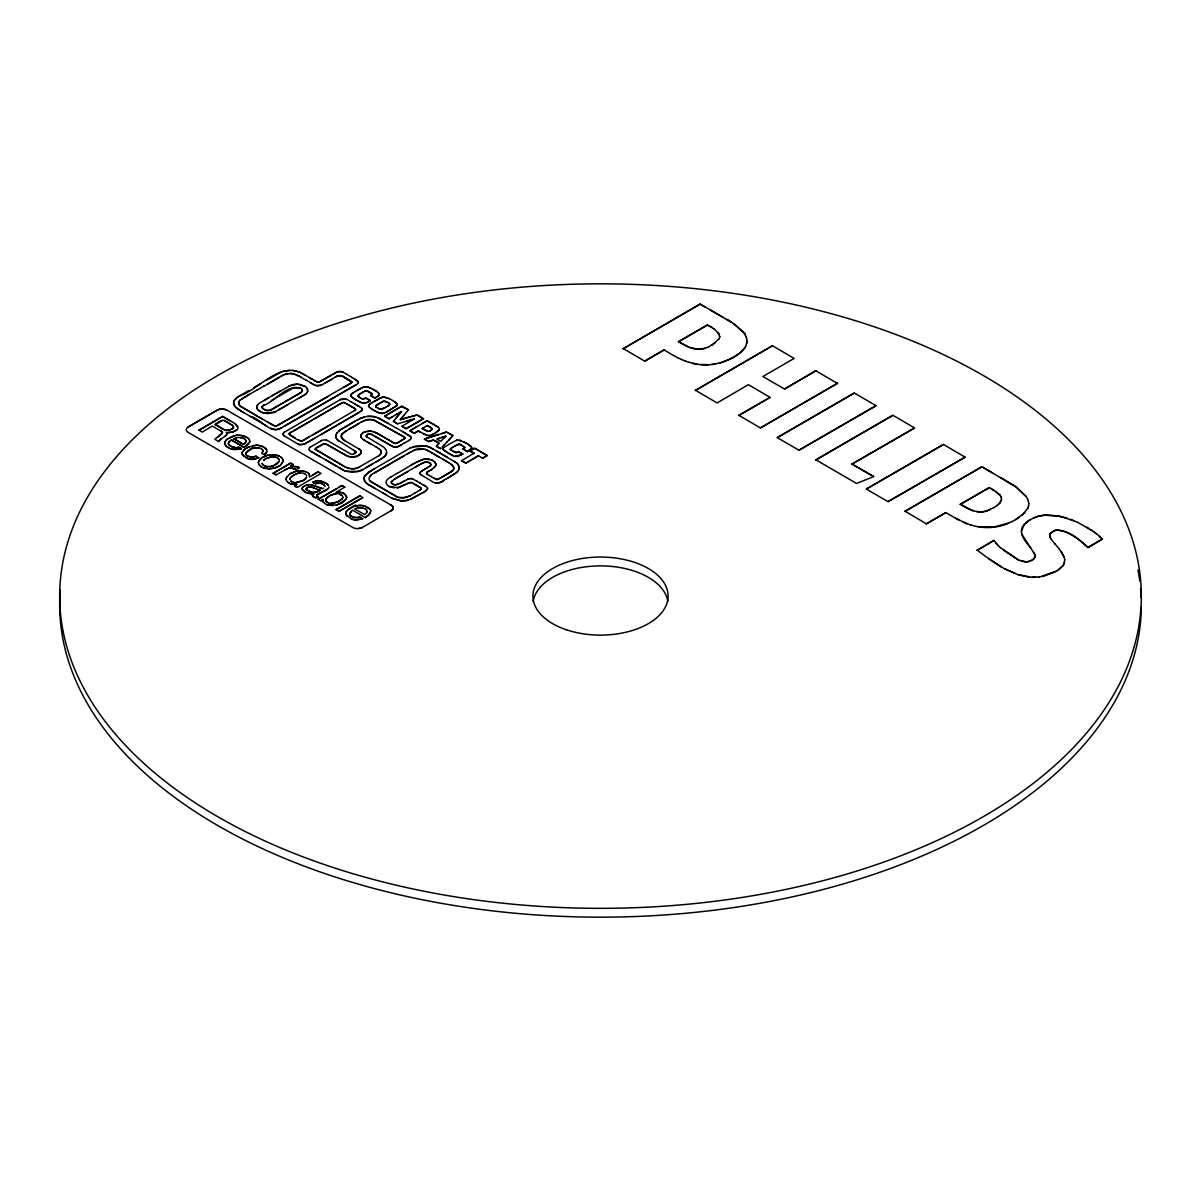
<?xml version="1.0" encoding="UTF-8"?>
<svg xmlns="http://www.w3.org/2000/svg" width="1201" height="1201" viewBox="0 0 1201 1201"><rect width="100%" height="100%" fill="white"/><g stroke="black" fill="none" stroke-linecap="round" stroke-linejoin="round"><path stroke-width="1.5" d="M379.276 394.829L379.171 393.853M421.266 488.852L420.365 487.381M464.442 448.063L464.577 446.982M246.01 441.503L246.01 440.902A7.206 4.158 0 0 0 243.893 438.425A6.981 4.023 0 0 0 240.575 437.419L240.575 437.614A6.981 4.023 0 0 1 243.893 438.605A7.206 4.158 0 0 1 246.01 441.082L246.01 440.902M370.914 510.875L368.737 515.199L365.269 517.631L352.704 510.2L349.671 513.217M294.575 485.639C300.535 482.337 290.252 486.465 297.398 487.261L321.057 473.419L318.22 471.783L309.483 477.052L309.062 473.795M451.996 447.553L450.12 449.354L453.362 451.816M238.849 402.155L238.819 403.461A10.899 6.29 0 0 0 240.65 406.463L241.731 407.214L240.65 406.268A10.899 6.29 0 0 1 238.819 403.266M249.763 441.743L249.463 439.776M289.861 479.649L290.026 478.418M233.564 401.99L234.841 406.719L233.519 403.266M361.081 452.717L361.111 451.546A7.656 4.429 0 0 0 358.844 448.709L358.844 448.904A7.656 4.429 0 0 1 361.111 451.741M350.647 394.964L350.722 395.805M443.094 448.408L443.169 449.249M459.082 468.825L459.172 466.889M293.149 482.397L292.383 481.916A7.491 4.324 0 0 1 291.107 481.211M312.275 492.425L316.388 492.035M411.117 438.455L410.907 436.999M228.415 443.92L228.445 443.049M364.113 476.962L364.443 480.535A16.304 9.413 0 0 0 368.842 484.949M746.992 340.814L746.076 345.648M746.797 343.336L746.647 338.487M1028.551 505.996L1028.747 503.489M1064.732 559.786L1063.906 564.23M336.01 434.507L336.175 438.215M335.755 436.473L337.001 432.69M1021.36 531.322L1024.483 523.846M222.425 432.9L222.425 433.081A4.834 2.792 0 0 0 220.864 431.099L220.864 430.904A4.834 2.792 0 0 1 222.425 432.9L217.711 437.194M224.692 443.274L225.293 441.127M258.335 462.925L258.575 461.364M1049.809 534.25L1050.004 537.132M1049.659 535.286L1050.199 533.454M286.183 479.034L286.363 477.923M345.768 513.578L346.699 510.875M256.819 406.944L256.924 406.148M283.136 460.779L281.259 464.592M439.341 429.192L439.131 430.123M262.929 451.726L263.079 450.84M420.02 473.209L420.155 472.413M283.121 434.192L283.676 432.705M302.157 488.612L302.487 487.561M453.543 469.666L453.843 468.285M262.163 407.109L262.328 406.313M1035.187 556.543L1032.56 560.041L1027.32 562.023M302.202 391.346L302.382 390.505M249.538 442.508L249.763 441.548M381.302 452.237L380.132 454.729M380.972 453.573L381.107 451.081M471.708 448.093L471.392 448.964M719.174 338.877L719.804 336.58M1001.559 499.256L999.412 503.609L1000.928 501.357M233.564 402.17L233.955 400.654M289.876 479.124L290.312 477.893M355.946 452.357L353.259 454.248A3.588 2.072 0 0 1 350.617 453.948L327.092 440.332M421.191 489.092L420.77 487.681M242.062 452.912L244.989 448.859L242.362 451.921M436.053 464.712L434.267 467.835M1027.831 508.308L1028.551 505.816M289.156 433.561L289.111 434.327M346.293 499.091L346.669 496.629M358.213 382.248L357.568 383.674A7.131 4.113 0 0 1 356.337 384.62L284.757 425.98M358.003 383.104L358.213 381.873M427.586 488.627L425.349 491.314L427.376 489.257M361.081 452.522L360.21 454.488M432.315 429.342L430.769 427.406M228.445 443.244L229.091 441.773L228.685 442.569M279.323 460.989L277.101 463.946M1064.431 562.623L1063.095 565.641L1058.787 569.814M226.614 434.867L226.869 433.996M245.905 454.218L246.1 452.657M245.86 453.483C248.157 448.889 259.041 444.46 246.565 452.176M238.849 402.335L239.284 401.014M325.711 499.541L326.177 498.43M458.437 470.462L459.082 468.63M354.986 509.059L364.458 514.523A8.842 5.104 0 0 0 366.785 512.392L366.981 511.731M1022.396 526.744C1018.823 534.79 1026.164 542.131 1030.728 547.896M404.887 438.35L404.947 438.02A1.937 1.111 0 0 0 404.902 437.539M286.363 478.103L286.754 476.992M364.113 477.157L368.467 472.068M443.244 448.063L443.364 449.564M342.765 497.694L342.315 498.715M256.924 406.328L257.479 404.932M306.615 477.037L306.21 477.983M224.842 442.298L227.049 439.146L226.028 440.332M245.905 441.728L245.409 442.734M410.832 439.026L411.117 438.275M323.039 499.496C318.295 503.264 323.94 497.334 322.739 501.267M351.638 382.729L351.788 382.473A1.756 1.006 0 0 0 351.818 382.068L341.474 375.538M282.896 462.025L279.953 465.673L276.44 467.564L270 468.975L263.589 467.88L265.616 468.675M372.28 394.408L367.806 390.925M351.202 511.146L349.746 514.704M266.907 451.741L264.385 454.774L261.608 453.182L262.929 451.546M266.397 452.882L266.772 449.85M258.575 461.559L261.953 457.581L267.808 455.089M361.636 433.981L361.111 434.927A8.662 4.999 0 0 0 361.576 437.885L362.462 439.026M279.142 461.469L273.243 465.928M744.8 347.945C738.945 355.316 728.482 360.21 719.414 363.137C729.487 359.895 740.912 355.331 746.076 345.453M1027.831 508.128L1022.306 515.184M312.71 494.752L312.56 495.202A2.972 1.711 0 0 0 312.545 495.998L312.68 496.268M346.008 512.302C346.564 508.113 366.695 499.841 347.795 509.87M218.942 440.782L221.044 438.8L218.717 441.668L214.799 439.221L222.35 433.396M341.91 433.786L341.294 437.404M341.264 435.107L346.488 430.528M306.465 488.462L306.345 488.867A3.348 1.937 0 0 0 306.315 489.873M315.398 448.619L315.308 448.769A1.591 0.916 0 0 0 315.308 449.249L345.828 467.369L315.413 449.429M262.328 406.493L263.995 404.677M325.891 499.076L328.158 496.583M420.155 472.594L420.53 471.783M306.435 477.413L305.925 478.358M421.191 488.897L420.02 490.143L421.041 489.152M233.955 400.849L237.993 396.675L234.78 399.498M244.103 447.448L231.493 439.971L244.103 447.448L249.538 442.328M283.271 433.546L284.352 432.045M435.738 465.748L431.129 470.026M302.202 391.151L301.196 392.577M361.501 410.772L361.936 409.901A4.729 2.732 0 0 0 361.621 408.055M379.171 394.994L378.345 396.015M360.75 453.453L357.012 456.605L350.182 456.92M471.603 448.453L467.354 451.636L462.91 448.874L467.354 451.636M357.973 396.33L359.444 394.108M342.585 498.115L341.955 499.136M439.131 429.943L436.143 432.48M245.71 442.133L244.599 443.559M346.293 498.895L342.015 503.009L336.49 505.156M457.386 471.948L458.437 470.282M719.174 338.682L712.178 345.017M453.543 469.486L451.066 472.053L440.332 478.193M404.692 438.62L404.887 438.17A1.937 1.111 0 0 0 404.902 437.719L404.782 437.359M397.111 405.322L386.121 412.393M289.156 433.756L290.927 432.21M369.623 476.737L372.295 474.035L409.241 452.777M355.826 452.732L353.259 454.068M286.754 477.172L290.402 473.434L296.467 470.957M306.465 488.657L307.111 487.816A4.204 2.432 0 0 1 309.603 486.825L313.536 487.771M1063.095 565.461L1056.64 571.166L1042.693 576.555M226.614 434.672L225.293 436.233L226.073 435.363M257.479 405.112L258.365 403.821M302.487 487.741L303.748 486.36M366.29 435.588L366.966 434.732M452.207 435.182L452.492 436.083M239.284 401.209L240.185 399.933M404.422 414.78L408.34 409.841L401.9 406.118L400.128 407.319M1023.282 525.483L1030.143 519.538L1026.014 522.585M413.925 415.801L417.092 414.885L423.503 418.789L406.223 428.757L401.915 426.265L414.285 418.939L397.621 423.788L393.388 421.371L394.649 419.674M394.649 419.855L400.068 413.159M403.311 416.116L404.422 414.585M395.88 418.383L400.488 412.679M402.32 417.317L403.311 415.936M402.32 417.122L400.759 419.179M401.885 417.663L400.458 419.539M365.269 517.631L370.223 513.217M312.71 494.932L313.626 493.926L312.936 494.662M364.834 475.476L374.021 468.855M452.687 435.693L451.351 437.374M400.488 412.874L401.509 411.493L400.864 412.423M436.413 446.187L438.935 443.334L433.216 440.031L428.487 441.458L424.208 438.981L428.487 441.638L433.216 440.227C447.553 444.055 428.832 445.451 440.842 448.363M423.503 418.789L417.092 415.081L400.458 419.344M305.925 478.178L304.799 479.484A17.084 9.863 0 0 1 302.877 480.79M392.247 480.655L391.421 481.856A3.903 2.252 0 0 0 391.571 483.012L392.051 483.763M452.267 436.158L448.754 440.197L450.57 438.035M259.296 460.223L261.953 457.776L267.808 455.269L274.699 454.669L279.097 456.17L276.966 455.134M372.37 394.063L371.709 394.904M317.019 491.945L320.082 490.248L315.172 492.575M1050.199 533.649L1054.238 530.662L1050.86 532.914M444.595 437.509L445.691 436.128L440.842 441.352L436.894 439.086L439.116 438.2M362.447 433.096L361.111 435.107A8.662 4.999 0 0 0 361.576 438.065M355.571 409.961L312.74 435.092M446.727 442.358L448.754 440.001M446.727 442.163L443.754 445.496M262.659 405.938C274.654 401.96 287.549 383.164 300.881 388.343A5.119 2.957 0 0 1 302.352 390.055M442.884 446.412L443.754 445.301M386.707 401.9L383.359 401.194A76.263 44.032 0 0 0 375.943 405.623L376.093 407.064M384.875 401.179L383.359 401.389A76.263 44.032 0 0 0 375.943 405.818L375.658 406.508M442.133 447.207L442.884 446.217M290.702 477.563L291.783 476.377M337.001 432.87L341.384 429.087L338.772 430.874M357.778 395.564L360.435 393.493M1033.641 559.291L1035.187 556.724L1034.106 552.445M326.537 498.145L330.875 495.052L335.664 493.641M306.645 488.447L307.111 488.011A4.204 2.432 0 0 1 309.603 487.005L312.065 487.261M464.817 447.508L464.051 448.378M301.811 391.781L271.246 409.871M420.53 471.978L427.541 467.459M341.955 498.955L338.382 501.628M438.935 430.243L435.317 433.006M316.749 495.262L318.175 496.884L316.058 498.115L313.161 496.583M426.835 472.173L426.61 473.915L430.994 476.557M457.386 471.753L447.973 478.028M360.735 411.478L361.501 410.577M1024.723 512.722L1015.701 519.718M377.97 396.27L378.961 395.309M295.596 482.787L302.877 480.595A17.084 9.863 0 0 0 304.799 479.289L305.594 478.553M371.304 474.71L369.157 477.833A9.143 5.284 0 0 0 370.478 481.466L397.636 497.244M245.049 442.959L243.458 444.4L233.82 438.635L243.458 444.4M345.303 500.307L336.49 504.975L328.053 505.066M229.091 441.953L231.493 439.971M404.692 438.425L397.231 443.034L404.437 438.65M263.665 460.403L264.625 459.428A13.962 8.062 0 0 1 267.358 457.926M378.795 455.9L380.132 454.548M997.055 505.651L999.412 503.429M291.197 477.052L293.134 475.416M289.396 433.426L291.693 431.775M366.575 435.242L367.806 434.237A3.018 1.741 0 0 1 369.488 433.936L371.649 434.537M302.802 487.336L304.949 485.669M388.013 406.148L390.07 403.851L389.004 405.518M341.519 499.376L337.631 502.003M351.112 394.408L353.409 392.592M265.541 453.648L264.385 454.774M443.574 447.853L444.1 447.433A89.309 51.568 0 0 1 455.945 440.632L456.74 440.151M236.957 429.673L232.679 432L227.514 432.66L232.679 432.18L236.957 429.868A7.596 4.384 0 0 0 237.918 427.181L235.411 423.863M450.45 448.814L455.209 445.736M370.899 403.251L368.842 404.887A3.783 2.192 0 0 0 368.677 406.088L369.518 407.409M372.31 402.365L368.842 405.067A3.783 2.192 0 0 0 368.677 406.268M264.115 459.998L264.625 459.608A13.962 8.062 0 0 1 267.358 458.121L270.57 456.965M381.783 458.632C364.954 467.955 388.749 456.2 386.527 452.702A15.253 8.797 0 0 1 383.689 457.371L382.038 458.317M372.145 394.393L370.509 395.669L371.139 395.069M437.524 479.544L452.657 470.687M362.447 433.276L365.524 431.489M231.928 429.207L232.574 428.727A4.384 2.537 0 0 0 233.414 426.655L233.414 426.475A4.384 2.537 0 0 1 232.559 428.532L228.956 430.423M316.103 448.018L315.308 448.964A1.591 0.916 0 0 0 315.308 449.444M315.683 448.498L323.82 443.709M353.484 457.116L359.504 455.029M240.185 400.113L249.523 394.318M419.179 464.847L393.958 479.454L391.421 482.036A3.903 2.252 0 0 0 391.571 483.207M299.469 397.966L305.685 394.033A11.995 6.921 0 0 0 307.696 390.745M350.001 383.825L351.428 382.744M350.677 383.419L351.788 382.293A1.756 1.006 0 0 0 351.818 381.873M396.09 406.283L385.491 412.513M227.049 439.341L234.72 435.558M408.625 440.632L410.337 439.371M446.442 478.914L456.065 473.014M342.991 432.885L361.021 422.167M421.131 471.377L429.463 466.378A4.444 2.567 0 0 0 429.508 462.7L427.646 462.055M258.906 403.536L268.439 397.756M284.352 432.225L339.808 399.903C340.709 397.621 349.296 400.218 346.473 399.227M292.428 476.076L293.885 474.965M327.768 488.897C327.573 491.194 311.9 494.181 318.175 496.884M431.534 429.883L430.258 430.859M321.027 434.537L360.735 411.297M377.97 396.075L374.877 398.192L370.929 395.73M330.2 424.809L301.541 441.157M310.068 447.312L321.703 440.452M316.914 495.157L328.248 488.477A5.555 3.198 0 0 0 328.954 487.081M244.103 447.252L248.622 444.01M221.044 438.981L225.293 436.038M378.795 455.719L357.508 468.045A9.278 5.359 0 0 1 351.097 468.765L346.594 467.534M715.301 342.795L708.635 346.864M993.933 507.678L997.055 505.471M230.097 441.052L231.493 440.151M395.324 484.994L401.885 482.412M408.925 482.607L407.379 483.718M426.835 472.353L429.538 470.732M372.76 463.721L362.957 469.561A15.448 8.917 0 0 1 357.598 471.588L351.908 472.203L344.912 470.882M355.211 391.451L351.638 393.793M432.105 469.231L427.421 471.798M1019.304 517.271L1012.113 521.654M377.084 396.66L374.877 398.192M403.236 481.556L400.113 483.553M402.485 482.217L404.212 480.97M371.574 403.011L380.537 397.741M272.537 466.153L276.5 464.171M388.013 405.968L381.783 409.541M346.714 374.382L343.021 372.115A5.149 2.972 0 0 0 335.935 372.43L332.782 374.472M334.043 373.736L335.935 372.61A5.149 2.972 0 0 1 343.021 372.31L343.021 372.115M244.989 449.054L249.283 446.622L247.001 447.838M306.84 442.569L305.745 443.409A8.167 4.714 0 0 1 303.117 444.475L299.95 444.715A3.828 2.207 0 0 1 298.449 444.31L298.449 444.13A3.828 2.207 0 0 0 299.95 444.52L303.117 444.28A8.167 4.714 0 0 0 305.745 443.214L306.315 442.884M421.761 463.526L424.689 462.13M434.237 482.622C432.615 482.577 442.283 483.883 443.95 480.19M439.521 482.727L446.442 478.734M334.944 377.354L337.571 375.793L321.267 385.281L317.98 386.001L314.917 385.161M412.543 451.036C417.363 447.643 424.223 448.018 429.012 451.291M406.358 484.168L397.081 487.756M467.354 451.441L471.092 449.249M283.181 375.177L288.315 373.376M355.211 391.631L356.997 390.4A102.956 59.45 0 0 1 362.192 387.623L363.137 387.157M404.016 443.349L409.646 440.031M420.665 464.171L422.377 463.151M373.976 401.554L382.699 397.006M426.175 426.175L422.212 428.652L423.473 427.751M314.857 497.514L318.175 496.689M404.212 481.166L408.4 478.884M306.84 442.764L308.327 441.698M318.22 471.783L312.845 474.89M418.158 430.799L414.105 433.336L418.428 431.174M411.117 451.876L413.459 450.495M420.665 463.976L415.276 467.309M222.23 420.32C206.272 431.474 221.344 417.588 224.887 420.981M264.4 400.293L280.824 390.595M271.426 400.549L293.66 387.773L300.881 388.343M350.001 383.629L275.99 426.22A1.786 1.036 0 0 1 275.209 426.235L267.478 421.911M360.435 393.688L363.783 391.646M307.516 442.358L314.332 438.41M371.649 434.357L392.172 446.322A4.924 2.852 0 0 0 398.627 446.412L404.016 443.154M411.117 451.681L406.974 454.278M305.144 375.343C281.845 358.619 259.596 389.214 239.209 396.165M282.235 375.733L283.181 374.997M272.372 395.669L291.798 384.71L297.232 383.99L304.814 386.302L299.319 384.2M278.512 409.931L288.225 404.482M303.057 395.699L274.083 412.528L267.928 413.624L261.908 412.408M343.966 387.127L348.966 384.23M305.294 439.236L308.852 437.164M302.997 440.692L304.559 439.851M309.288 441.337L359.639 412.213M341.925 428.952L355.346 420.996L341.384 429.267M293.194 464.697C285.853 468.39 297.848 464.232 290.492 463.136L273.228 473.299L275.96 474.875L288.946 467.895M386.782 414.855L399.227 407.649M385.641 415.516L384.59 416.297L400.894 406.689M399.663 412.559L389.079 418.669L384.59 416.116M438.02 427.196L427.121 420.695L409.826 430.844L414.105 433.336M433.936 424.448L427.121 420.875L422.347 423.443M368.857 472.023L410.982 447.493M397.141 473.464L412.844 464.186M393.958 479.454L408.085 471.468M266.322 380.372L280.719 372.22M237.993 396.87L240.68 395.129M391.256 505.201L226.839 410.096A6.786 3.918 0 0 0 217.216 410.066L188.272 426.971A6.696 3.858 0 0 0 186.425 428.982A6.846 3.948 0 0 0 188.317 432.51L352.734 527.449A6.846 3.948 0 0 0 358.859 528.545A6.681 3.858 0 0 0 362.357 527.464L391.301 510.575A6.801 3.933 0 0 0 391.256 505.02L391.256 505.201A6.801 3.933 0 0 1 391.286 510.755L391.301 510.575M188.272 426.971L217.216 410.247A6.786 3.918 0 0 1 226.839 410.277L226.839 410.096M256.999 390.01L241.596 398.912M222.725 416.387L198.991 430.273L222.725 416.387L234.21 423.112L237.603 426.28M198.991 430.093L202.173 432.12L212.412 426.025L220.864 431.099M270.195 410.247L300.385 393.132M318.52 382.338L331.176 375.207M318.941 382.278L332.782 374.292M327.738 396.705L277.836 425.334M250.228 416.507C260.242 417.873 270.225 435.182 281.214 427.841M279.488 428.982L356.337 384.62M342.405 402.665L293.825 430.724M355.346 421.176L357.748 419.599M361.021 422.347L366.065 419.9A10.013 5.78 0 0 1 373.706 419.885L404.617 437.359M273.228 473.299L290.492 463.331L293.194 464.877M291.152 467.91L296.392 469.576L299.229 467.744L298.494 467.174L299.229 467.744M384.59 416.297L389.079 418.864L392.562 416.657M401.915 426.265L406.223 428.562L423.503 418.594M376.018 461.845L365.975 467.82M433.411 434.101L435.317 432.81M328.849 496.313L329.599 495.878M346.744 497.469L344.732 494.016A8.722 5.029 0 0 0 339.493 492.11L336.205 492.275L344.762 487.141L341.865 485.474L338.712 487.306M397.141 473.284L390.835 477.097M336.07 509.569L359.91 495.803L362.747 497.634L338.907 511.401L336.07 509.749L359.91 495.803M700.228 304.033L623.169 348.71L700.228 304.033L701.894 305.219M470.176 450.945C482.802 457.341 461.004 449.91 474.845 448.243L487.186 455.554L482.547 458.242L478.508 455.719L465.868 463.016L461.499 460.689L465.868 463.196L478.508 455.719M470.176 451.126L474.845 448.438L487.186 455.554M461.499 460.689L474.11 453.212M689.464 347.524L678.55 341.579L707.449 324.886L709.956 326.492M678.55 341.76L707.449 325.081L708.62 325.711M487.186 455.374L482.547 458.242M772.483 345.738L695.409 390.43L772.483 345.738L794.146 358.438L762.845 376.514L784.508 389.034L815.824 370.779L784.508 389.034M695.409 390.235L717.087 402.935L748.388 384.68L770.066 397.381L738.765 415.456L770.066 397.381M760.428 427.961L837.502 383.284L760.428 427.961L738.765 415.261M777.287 437.509L854.346 393.012L876.024 405.713L798.965 450.21L777.287 437.689L854.346 393.012M892.883 415.261L815.824 459.938L892.883 415.261L914.562 427.961L851.944 464.111L914.562 427.961M866.386 488.957L943.461 444.46L965.124 457.161L888.064 501.643L866.386 489.137L943.461 444.46M981.983 466.709L904.923 511.386L981.983 466.709L984.85 468.6M973.11 510.86L960.32 504.24L989.204 487.561L994.023 490.533L991.711 488.972M960.32 504.435L989.204 487.741L990.375 488.387M994.023 540.39L977.164 550.313L994.023 540.39L997.761 545.269M1102.398 539.009L1087.941 547.536L1102.398 539.009L1099.47 536.277M253.951 387.503L259.836 384.11M242.377 394.348L248.742 390.49M256.999 390.19L263.86 386.061M280.929 376.483L282.235 375.553M291.693 431.955L341.054 403.356M366.77 402.47C374.637 398.086 364.519 405.638 361.081 402.35M357.748 419.795L364.488 416.762M358.934 423.548L348.8 429.192M410.772 430.288L417.002 426.52M426.175 426.355L427.406 425.469L430.048 427.151M430.934 430.273L429.568 431.189M344.762 487.141L341.865 485.669L318.145 499.331L335.95 489.062M374.337 473.044L404.377 455.584M414.615 463.166L410.877 465.327M263.86 386.242L280.929 376.288M267.027 384.44L279.308 377.414M348.755 456.785L325.861 443.89L323.294 444.055L317.154 447.388M400.293 412.378L401.509 411.688M414.615 463.346L417.408 461.574M375.177 488.582L368.842 484.754L392.592 498.655L400.323 500.787A16.289 9.413 0 0 0 408.34 500.201L419.99 494.166L410.547 499.556M385.821 407.304L380.267 409.421A35.91 20.732 0 0 1 377.684 408.1L377.069 407.544M394.198 487.906L388.914 486.435A10.254 5.915 0 0 1 389.079 478.133L390.835 476.902M664.108 349.911L644.712 361.156L664.108 349.911L673.746 355.661M370.478 481.271L396.51 496.553C402.695 499.886 410.006 496.523 415.141 492.74M424.463 491.81L425.349 491.134M945.863 512.587L926.466 523.816L945.863 512.587L959.344 520.423M416.147 462.475L422.917 459.277L428.532 459.037L433.231 460.779L431.79 459.908M415.141 492.92L420.02 489.963M325.231 382.909L331.776 379.366M401.479 406.538L408.34 409.841M419.99 494.362L424.463 491.629M421.716 493.371L423.232 492.515M401.509 411.493L396.375 414.45M453.047 447.117L456.14 445.241M426.805 425.995L429.237 426.685M361.486 393.072L365.164 390.925M409.691 448.393L415.486 446.096L425.274 445.871A13.046 7.536 0 0 1 430.859 447.748L433.291 449.324L431.97 448.393M241.116 448.844L234.51 449.699L230.757 448.754M372.415 434.927L392.172 446.141A4.924 2.852 0 0 0 398.627 446.232L400.834 445.196M293.885 475.146L297.653 473.194M418.338 461.229L424.869 459.142L430.228 459.578M456.14 445.436L457.311 444.655M993.933 507.498L986.967 510.89L981.908 511.941M456.53 445.226L458.016 444.355M456.53 452.552L458.497 451.666L462.85 454.188L458.497 451.471L456.215 452.642M433.411 433.906L431.444 435.062M461.89 454.473L454.729 456.41L458.106 456.395L462.85 453.993M364.594 391.406L365.75 390.67M320.622 483.177L315.413 483.778L312.755 482.247L317.004 480.685L321.493 481.136L325.891 483.027L328.519 485.714L327.047 483.868M290.402 473.629L298.148 470.642L306.255 471.858M1030.143 519.718L1036.103 516.865A24.455 14.127 0 0 1 1045.891 515.049L1059.882 516.205L1074.159 520.904M370.418 400.579L366.05 398.056L363.182 399.017M370.418 400.759L366.05 398.237L362.387 398.807M337.571 375.988L341.069 375.508M397.231 442.839C396.555 445.016 391.931 441.623 394.724 443.424M1054.238 530.842L1055.859 530.016M229.181 437.855L236.282 435.272L239.795 435.317M302.157 480.985L295.596 482.607A5.525 3.198 0 0 1 293.149 482.201L292.383 481.916M231.223 429.418L226.704 430.528A8.167 4.714 0 0 1 223.266 429.297L217.786 425.965M432.42 434.432L430.543 435.408M1012.113 521.459C999.667 528.29 983.934 529.341 970.888 524.912M337.631 501.823L333.293 503.414M323.609 488.146L323.009 488.417M246.13 457.971L248.622 458.902A8.932 5.149 0 0 0 254.132 459.067L258.785 457.731L254.132 459.262A8.932 5.149 0 0 1 248.622 459.082L242.377 454.714M1039.225 577.126L1056.64 571.166M384.951 412.769L382.203 413.669L377.865 412.333M330.875 495.247L336.37 493.581M336.896 502.153L330.65 503.339A5.149 2.972 0 0 1 328.849 502.949L328.849 503.144M815.824 459.758L856.583 483.478L873.622 476.617L851.944 464.111M304.949 485.85L308.477 484.649M457.686 444.67L460.148 444.46M678.55 341.579C687.242 347.239 698.652 352.734 708.635 346.684M960.32 504.24C969.027 510.005 980.316 515.124 990.39 509.344M408.925 482.787L411.763 482.487L419.584 487.141M1033.055 518.247L1036.103 517.061A24.455 14.127 0 0 1 1045.891 515.244L1056.325 515.754L1067.043 518.081M340.483 399.753L345.348 399.122M1008.495 523.111L993.722 527.044L978.56 526.684M429.568 431.009L428.907 431.249M407.379 479.454L409.451 478.614M381.092 397.681L384.29 396.915L387.938 398.267M312.755 482.247L315.413 483.598C318.835 479.754 329.314 488.927 321.463 483.282M423.022 462.82L426.655 461.95L429.508 462.895A4.444 2.567 0 0 1 429.463 466.558L429.463 466.378M321.267 385.101L315.908 385.521M290.072 467.744L284.562 469.756M338.502 375.523L342.06 376.078M268.123 457.821L271.411 456.845M359.73 517.03L362.567 518.847L359.73 517.03L357.478 517.706M364.278 386.692L362.192 387.818A102.956 59.45 0 0 0 356.997 390.58M363.873 387.007L366.77 386.797M314.122 481.556L319.991 480.985L325.891 483.207M384.08 413.144L380.387 413.234M445.691 436.128L441.428 437.479M445.691 436.323L439.116 438.395M456.335 440.467L457.146 440.061M398.687 484.213L395.324 484.799A3.648 2.102 0 0 1 393.793 484.543L392.832 484.123L393.793 484.724M388.914 486.435L398.432 487.801L408.4 483.057M426.19 438.365L438.575 434.477L425.184 438.875M438.575 434.672L446.292 432.075M1055.018 530.467C1067.524 528.665 1079.174 539.684 1087.941 547.341M252.405 448.453L258.861 447.733A8.017 4.624 0 0 1 262.418 449.624L262.914 450.33M441.968 433.606L446.667 431.97L448.063 432.945M258.785 457.926L256.098 456.185L251.745 457.266L247.706 456.005M241.446 448.483L238.669 446.877C235.201 450.57 223.911 441.322 231.808 446.877M237.528 447.418L241.446 448.664M249.283 446.817L256.759 445.166A11.109 6.41 0 0 1 263.499 446.892L266.142 449.054M414.885 449.82L424.028 449.174M411.177 416.597L412.498 416.207M276.755 425.845L275.99 426.04M240.71 448.814L232.078 449.369M409.931 416.942L400.203 419.825M412.814 446.952L425.274 446.051A13.046 7.536 0 0 1 430.859 447.943L430.859 447.748M366.08 402.695L361.711 402.59M396.345 443.274L395.159 443.364M362.567 518.667L356.547 519.928A8.662 4.999 0 0 1 352.974 519.523L350.647 518.472M285.042 374.232L291.978 373.391L298.914 376.183M405.923 421.431L414.285 419.134M272.537 465.958L271.096 466.513M282.46 371.454L289.906 370.358M278.482 429.207L275.149 429.628L270.72 428.337M409.421 482.592L411.763 482.667L420.365 487.576M354.55 506.342L358.604 505.396A9.953 5.75 0 0 1 364.939 506.056L368.827 507.993L370.779 510.5M458.287 444.445L459.187 444.07M298.208 473.209L299.875 472.924A6.275 3.633 0 0 1 304.514 473.764L305.084 474.065M423.337 433.756L428.051 435.663L430.123 435.363M302.202 440.827C299.004 442.388 280.283 428.577 295.221 437.93M719.414 362.942L711.968 364.564M271.816 466.168L269.64 466.739M270.195 410.066L269.099 410.487A4.984 2.882 0 0 1 265.796 410.352L262.434 408.16M366.02 390.775L370.884 392.817M359.024 517.256L355.061 517.631A7.581 4.369 0 0 1 350.902 516.055L349.746 514.523M253.336 457.131L256.098 456.185M253.966 447.958L258.861 447.733M343.396 402.425L341.384 403.176M342.901 402.695L343.396 402.605A1.771 1.021 0 0 1 344.147 402.635M715.706 363.798C700.693 367.176 685.306 361.126 696.805 364.203M315.187 492.395L313.281 492.515M360.165 519.327L356.547 519.748A8.662 4.999 0 0 1 352.974 519.342L352.974 519.523M450.42 449.609L456.215 452.462M364.684 386.797L365.93 386.707M356.547 505.861L358.604 505.576A9.953 5.75 0 0 1 364.939 506.252L370.088 509.329M409.451 478.794L410.502 478.478A3.543 2.042 0 0 1 412.093 478.599L416.717 481.151M438.425 482.832L435.257 482.772M366.951 431.339L372.205 431.309M270.36 466.453L266.802 466.483A5.54 3.198 0 0 1 264.881 465.943L263.124 464.862A5.975 3.453 0 0 1 262.283 463.646M236.282 435.468L237.873 435.107M346.278 471.317L357.598 471.392A15.448 8.917 0 0 0 362.957 469.381L362.957 469.561M322.378 488.582L310.504 484.634M271.411 457.026L276.215 457.206L279.052 459.307M1026.39 562.113L1032.56 560.041M298.148 470.822L304.213 471.107M1039.225 576.93L1032.305 577.381L1018.493 574.663M381.528 409.421L380.267 409.241A35.91 20.732 0 0 1 377.684 407.92M332.602 503.324L331.281 503.369M270.06 454.849L274.699 454.849M1056.745 530.046C1068.74 531.142 1079.534 539.444 1087.941 547.536M383.209 397.096L387.217 397.966M286.258 479.769A9.023 5.209 0 0 0 288.15 482.367A8.392 4.849 0 0 0 294.065 484.303L296.782 484.168M288.15 482.367L288.15 482.547A8.392 4.849 0 0 0 294.065 484.483L296.782 484.348M228.175 430.348L225.758 430.123A8.197 4.729 0 0 1 223.266 429.117L223.266 429.297M437.254 479.394L434.357 478.358M333.413 505.486L329.134 505.306M265.751 413.309L275.87 411.658M272.237 456.95L276.215 457.386M425.649 462.175L426.655 462.145M297.232 384.185L288.57 386.121M263.499 446.892L263.499 447.072A11.109 6.41 0 0 0 256.759 445.346L253.021 445.496M457.551 440.197L460.824 440.632M290.507 466.243L297.533 466.904M290.507 466.423L296.542 466.604M290.072 467.925L296.392 469.576M428.322 431.384L422.917 428.877M708.2 364.684L700.618 364.504M318.52 382.158L316.749 381.828M1026.39 561.933L1018.568 559.981L1003.36 550.043M336.37 493.776L337.076 493.581A5.194 3.002 0 0 1 339.117 493.896L341.144 494.992M1032.305 577.201L1035.757 577.201M267.778 468.78L274.383 468.06L279.953 465.673M301.256 440.992L299.634 440.632M336.205 492.275L339.493 492.29A8.722 5.029 0 0 1 344.732 494.212L346.293 495.923M324.345 443.83L325.861 444.07M310.504 484.814L306.33 485.114M980.211 511.836L976.743 511.551M303.162 490.729L308.477 493.461L313.626 493.926M302.157 488.897L305.429 492.515L313.626 494.121M251.745 457.086L248.712 456.5M322.018 488.627L312.425 484.949M290.132 373.481L295.416 374.322M428.051 435.468L429.748 435.633M356.682 517.556L355.061 517.436A7.581 4.369 0 0 1 350.902 515.86L350.031 515.004M1025.429 561.933L1021.12 561.047M227.514 432.66L226.328 432.465L226.869 433.846M312.785 492.665L306.42 489.873M351.773 457.296L346.624 455.764L326.807 444.505M267.493 466.754L266.802 466.679A5.54 3.198 0 0 1 264.881 466.138L263.124 465.057A5.975 3.453 0 0 1 262.283 463.841L262.193 463.226M239.795 435.122L245.635 436.759L241.761 435.378M326.267 440.302L325.366 439.986A5.495 3.168 0 0 0 322.559 440.197L320.967 440.797M361.801 507.618L363.122 508.038A5.84 3.363 0 0 1 364.323 508.458L366.455 509.915A5.705 3.288 0 0 1 366.981 511.926M362.252 507.858L360.901 507.543A7.581 4.384 0 0 0 358.273 507.693L357.493 507.843A8.212 4.744 0 0 0 354.986 508.864M399.017 497.424L404.287 497.559L410.051 495.833M292.699 370.298L300.355 372.415L317.649 382.293M1028.837 577.111L1018.493 574.844L1004.697 568.734M370.884 434.297L369.488 434.116A3.018 1.741 0 0 0 367.806 434.432L367.416 434.432M311.765 492.53L306.33 489.693A3.348 1.937 0 0 1 306.345 488.672M366.77 386.602L371.139 388.373M459.217 440.061L466.033 443.139M275.209 426.04L274.113 425.724M320.082 490.248L317.845 489.603M344.147 402.455L354.971 408.61L344.417 402.515M459.428 444.07L464.292 446.907M232.919 447.042L236.297 447.613M319.871 490.023L317.845 489.423A23.299 13.451 0 0 1 315.848 488.627L315.848 488.822M691.356 348.005L698.457 349.161L705.212 348.23M349.281 468.51L345.828 467.174M689.134 362.237L692.977 363.453M326.267 440.106L327.092 440.527M412.619 478.929L412.093 478.794A3.543 2.042 0 0 0 410.502 478.659M367.581 386.767L374.111 389.95M427.151 435.483L418.834 431.219M367.341 390.925L366.26 390.535M263.785 413.174L258.545 410.457M362.807 399.122L361.921 398.627M264.73 409.826L265.796 410.172A4.984 2.882 0 0 0 269.099 410.307M685.291 360.946L689.134 362.432M970.888 525.092L963.202 522.06M374.892 410.862L379.846 413.279M427.391 431.444L422.212 428.457M326.357 504.45L328.053 505.261M454.158 456.23L452.101 455.194M312.77 487.306L314.362 488.116M454.368 452.086L455.93 452.687M1070.616 519.312L1077.657 522.48M681.447 359.399L685.291 361.141M967.045 523.801L955.501 518.141M453.528 455.99L444.745 450.855M361.081 402.545L358.078 400.984M425.709 449.414L439.146 457.146M351.818 519.147L346.053 514.704M360.39 402.26L353.484 398.297M339.778 494.121L341.73 495.397M387.938 398.071L389.454 398.942M391.946 498.1L400.323 500.607A16.289 9.413 0 0 0 408.34 500.006M374.051 431.609L393.132 442.553M377.099 433.336L370.358 430.919L363.558 432.27M230.757 448.949L227.094 446.742L229.451 448.348M314.362 487.936L315.232 488.522M297.533 466.724L298.494 467.354M361.921 398.807L359.91 397.591M677.589 357.568L681.447 359.579M404.076 436.774L373.706 420.08A10.013 5.78 0 0 0 366.065 420.08L362.672 421.206M378.39 417.753L396.855 428.427M388.298 423.488L375.823 416.957A16.078 9.278 0 0 0 367.266 416.357L359.639 418.518M292.368 482.096L290.792 480.97M338.817 467.444L344.912 471.062M460.584 444.46L464.817 447.703M261.217 466.724L263.589 468.075M328.293 502.934L326.056 501.147M310.549 382.894L314.917 385.341M350.977 381.257L342.135 375.928L351.743 381.903M463.571 441.653L466.543 443.424M433.351 477.758L436.684 479.589L439.656 478.583M1077.657 522.3L1091.979 530.632L1086.71 527.179M376.393 411.823L373.451 410.021M1000.388 547.566L1018.568 560.176M450.525 454.624L444.265 450.42M257.614 409.451L260.977 412.183M673.746 355.481L677.589 357.763M372.415 388.854L375.433 390.7M466.543 443.229L470.672 446.232L467.88 443.98M426.25 486.51L423.337 484.859L426.91 487.141M245.635 436.579L247.451 437.78M360.931 398.342L358.243 396.405M410.367 436.473L402.605 431.549M409.481 435.738L396.855 428.247M351.052 401.719L358.018 405.878M359.339 406.644L354.715 404.001M374.877 397.996L371.424 396.015M347.584 399.738L351.052 401.915M377.099 433.141L393.673 442.869M298.073 439.746L299.079 440.317M224.887 420.8L232.664 425.559M710.151 309.813L730.763 321.958M723.062 317.409L703.095 305.745M986.321 469.261L1016.151 487.066L1026.209 496.629L1016.151 486.87L1000.628 477.488M982.733 467.174L991.906 472.669M433.291 449.144L456.035 462.565M430.333 451.861L447.688 462.115M365.314 440.872L363.738 439.746L370.809 444.04M376.003 446.817L379.141 448.949M420.996 474.815L433.231 482.126M311.434 451.681L320.472 457.056M223.941 420.245L231.012 424.478M222.23 428.697L216.796 425.379M815.824 370.779L837.502 383.479M851.944 463.916L873.622 476.437M623.169 348.53L644.712 361.156M904.923 511.191L926.466 523.816M419.885 432.015L418.428 430.979M436.413 446.006L440.707 448.679M436.428 450.945L447.357 457.266M306.045 380.101L313.941 384.665M298.914 375.988L306.045 380.297M366.245 436.518L382.068 446.096A15.088 8.707 0 0 1 386.527 452.702M341.054 436.068L343.096 439.656L358.844 448.904M354.971 451.066L337.196 439.686M242.317 407.364L248.502 410.922M241.731 407.019L256.819 415.726M248.502 411.117L273.513 425.409M242.512 411.868L254.357 418.699M325.816 459.953L331.356 463.136M236.012 407.74L243.638 412.709M343.696 470.282L310.413 451.021A7.251 4.188 0 0 1 309.212 449.399M234.841 406.523L242.512 412.063M254.357 418.879L267.132 426.265M297.998 444.085L284.157 435.828M331.356 463.316L336.535 466.123M273.228 473.104L275.96 474.875M294.575 485.444L297.398 487.261M318.145 499.136L320.907 500.922M704.567 306.78L700.979 304.499M346.714 374.202L350.527 376.589M312.275 379.261L310.068 378.18M454.038 461.139L457.116 463.466M314.122 380.522L316.298 381.603M359.339 406.448L361.066 407.709M428.727 475.056L426.385 473.464M256.819 415.906L261.893 418.849M382.353 492.545L385.731 494.497M222.725 416.582L230.817 421.266M451.471 434.942L449.775 433.951M448.063 432.765L452.822 435.528M358.108 381.678L350.527 376.408M357.898 381.287L353.935 378.405M409.826 430.649L414.105 433.141M356.457 400.323L352.854 397.831M442.899 459.127L449.835 463.391M216.33 425.304L215.504 424.644M430.994 476.377L433.351 477.938M420.05 482.937L423.337 485.054M711.232 327.062L714.16 329.029M416.717 480.97L420.05 483.117M448.889 462.64L452.357 465.267M709.956 326.297L712.268 327.678M1001.244 566.992L988.918 558.945M430.048 426.971L432.405 429.102M726.725 319.331C733.946 321.928 759.693 347.705 734.396 324.21M435.543 425.379L438.425 427.346M279.097 455.975L280.959 457.296M388.118 402.47L389.334 403.431M388.764 403.056L385.356 401.329M326.357 504.645L322.904 501.583M306.255 471.678L308.672 473.479M994.023 490.338L999.908 495.097L995.914 491.509M373.451 410.217L370.899 408.34M327.543 502.558L325.801 500.712M365.224 508.729L366.455 509.719M304.814 386.106L305.624 386.812M376.378 391.316L374.577 390.205M313.896 497.244L312.545 495.818A2.972 1.711 0 0 1 312.56 495.022M344.657 440.707L341.97 438.35M277.656 457.866L279.278 459.773M433.231 460.584L436.023 463.841M1091.979 530.437L1096.483 533.845L1094.516 532.178M372.1 409.361L370.373 407.95M395.024 402.245L393.838 401.239A41.765 24.11 0 0 0 389.454 398.762M392.051 483.568L392.832 484.303M246.866 455.419L247.706 456.2M362.462 438.845L363.738 439.941M714.16 328.834L719.474 334.629M376.378 391.136L377.339 392.021M376.529 407.379L375.823 406.764M395.024 402.065L395.97 403.011M358.994 397.186L357.973 396.15M261.217 466.904L258.65 464.111M352.854 398.026L351.818 396.976M305.564 474.185L305.97 474.695A5.314 3.063 0 0 1 306.675 475.731M227.094 446.937L225.278 444.97M377.339 391.841L378.961 393.628M395.534 402.455L396.33 403.356M371.694 393.222L372.37 394.243M1096.483 533.664L1102.398 539.189M247.451 437.584L248.697 438.875M341.73 495.202L342.525 496.208A5.044 2.912 0 0 1 342.87 497.454M352.298 397.591L350.917 395.925M451.426 464.247L453.678 467.324M369.923 407.755L368.827 406.403M379.141 448.769L380.387 450.12M265.061 447.883L266.772 450.045M1000.388 547.746L995.584 542.852M280.959 457.101L282.22 458.482M361.066 407.514L361.621 408.235A4.729 2.732 0 0 1 361.936 410.081M232.889 425.785L231.478 424.749M338.772 441.428L336.175 438.035M284.157 436.008L283.241 434.642M444.265 450.615L443.364 449.384M470.672 446.051L471.603 447.508M420.455 474.245L421.776 475.356M457.116 463.271L458.572 465.267M246.25 454.744L246.866 455.599M434.672 461.559L436.053 464.892M1054.718 543.573L1059.132 548.872M396.33 403.176L397.036 404.317M1054.718 543.768L1051.085 538.994M226.028 446.066L224.827 444.04M306.285 387.172L307.666 389.709M308.672 473.299L309.513 475.026M410.367 436.293L411.147 437.84M1059.132 548.677L1064.176 557.144L1061.204 551.379M378.66 393.012L379.276 394.438M471.092 446.472L471.708 447.898M259.596 465.643L258.335 462.745M324.825 485.594L325.081 486.675M248.697 438.68L249.463 439.971M346.939 516.175L345.768 513.397M355.481 408.835L355.646 409.271A2.297 1.336 0 0 1 355.571 410.141L354.82 410.577M457.956 464.171L459.172 467.069M323.489 502.664L322.694 500.547M355.571 451.426L355.931 452.327M355.871 452.101L354.055 450.45M380.387 449.925L381.107 451.276M438.981 427.991L439.341 429.388M999.908 494.917L1001.229 497.289M350.917 396.12L350.632 395.294M282.22 458.287L282.926 459.713M283.586 435.438L283.121 434.011M1026.209 496.448L1027.561 499M744.47 333.773L745.806 336.325M420.125 473.644L420.455 474.44M1050.004 536.952L1051.085 539.174M257.089 408.415L257.614 409.646M453.137 466.063L453.843 468.48M246.25 454.939L245.86 453.287M397.171 404.617L396.6 403.671M1035.022 554.772L1021.796 534.22M262.193 407.544L263.695 409.316M307.216 388.328L307.696 390.925A11.995 6.921 0 0 1 305.685 394.228L304.469 394.889M366.11 436.143L367.101 437.269M1027.561 498.805L1028.401 501.342M745.806 336.145L746.647 338.667M302.472 490.023L302.157 488.432M242.062 453.723L243.983 456.65M228.415 443.724L228.595 444.52M363.993 478.674L364.443 480.34A16.304 9.413 0 0 0 368.842 484.754M257.089 408.61L256.819 406.749M397.171 404.422L396.51 405.983M263.079 451.036L262.418 449.624M1064.176 556.949L1064.732 559.981M282.926 459.533L283.136 460.974M420.02 473.029L420.125 473.84M224.692 443.079L224.827 444.22M1001.229 497.109L1001.559 499.436M719.804 336.775L718.153 332.437M1028.401 501.147L1028.747 503.684M286.183 478.854L286.258 479.965M302.352 389.86L302.382 390.7M262.163 406.914L262.193 407.724M427.571 488.026L427.586 488.822M242.062 452.717L242.062 453.903M1015.04 573.462L1004.697 568.914L988.918 558.765A472.999 273.077 0 0 1 977.164 550.118M965.124 457.161L888.064 501.643M876.024 405.713L798.965 450.21M397.621 423.788L393.388 421.371M377.339 447.583L367.071 441.893M362.747 497.634L338.907 511.401M362.357 527.464L362.357 527.284A6.681 3.858 0 0 1 358.859 528.35M359.745 467.009L357.508 467.85A9.278 5.359 0 0 1 351.097 468.585M301.211 377.309L296.842 374.982M299.875 472.924L295.446 474.125M235.996 437.704L235.996 437.9A8.692 5.029 0 0 0 233.82 438.83M533.154 601.521A67.601 39.032 0 0 1 600.5 565.881A67.601 39.032 0 0 1 667.846 601.521M1141.31 607.271A540.825 312.245 0 0 1 585.247 917.039A540.825 312.245 0 0 1 60.32 589.661M1137.932 569.95A540.825 312.245 0 0 1 1139.749 581.104M1140.59 588.565A540.825 312.245 0 0 1 1141.19 597.918M310.068 447.132A4.564 2.642 0 0 0 309.257 448.093L309.212 449.594A7.251 4.188 0 0 0 310.413 451.216M367.266 416.537A16.078 9.278 0 0 1 375.823 417.152M358.273 507.873A7.581 4.384 0 0 1 360.901 507.723M235.996 437.9A7.927 4.579 0 0 1 240.575 437.614M566.692 629.879A67.601 39.032 0 0 0 668.101 596.086A67.601 39.032 0 0 0 566.692 562.278A67.601 39.032 0 0 0 566.692 629.879M312.755 860.471A540.825 312.245 0 0 0 1140.95 607.766A540.825 312.245 0 0 0 347.795 320.021A540.825 312.245 0 0 0 312.755 860.471"/></g></svg>
